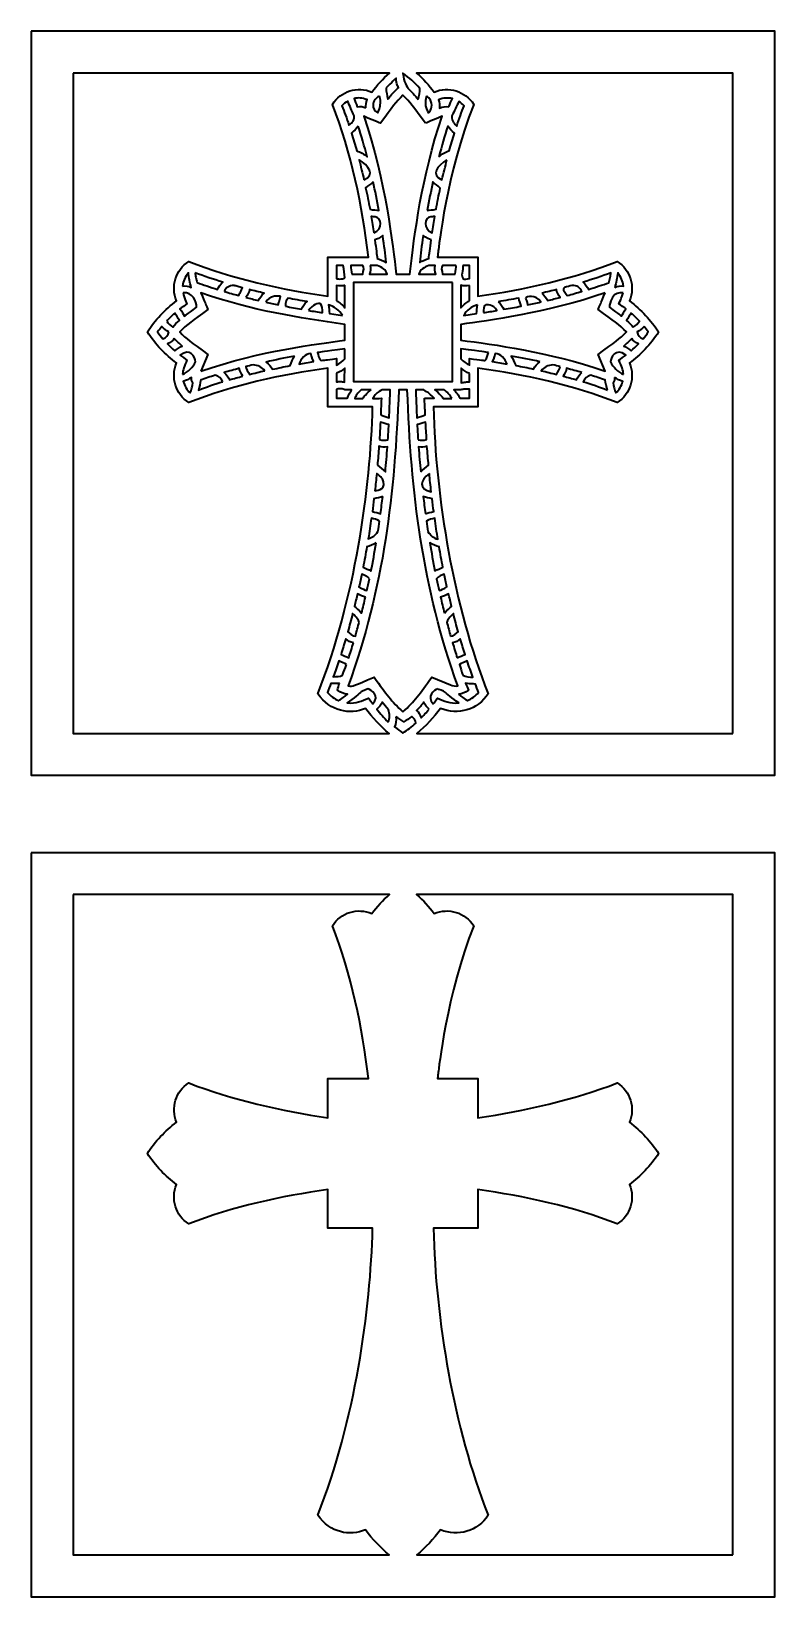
# Model space of a CAD drawing. Header units: inches. Extents: x 0.6 to 13.3, y -41.9 to -29.3.
# Drawn here: x 0.6 to 6.6, y -41.93 to -29.31 of the extents above; entities that cross this region are included whole.
import ezdxf

# ---------------------------------------------------------------- set-up
doc = ezdxf.new("R2010")
doc.units = ezdxf.units.IN
doc.header["$MEASUREMENT"] = 0
doc.layers.add('_U+0421_U+043B_U+043E_U+0439 1', color=7, linetype='Continuous')

msp = doc.modelspace()

# ---------------------------------------------------------------- linework, layer by layer
at = {"layer": '_U+0421_U+043B_U+043E_U+0439 1', "color": 1, "lineweight": 35, "true_color": 0xff0000}
for points in [[(0.596, -29.308), (0.596, -35.308), (6.596, -35.308), (6.596, -29.308), (0.596, -29.308)], [(0.596, -35.933), (0.596, -41.933), (6.596, -41.933), (6.596, -35.933), (0.596, -35.933)]]:
    msp.add_lwpolyline(points, dxfattribs=at)
for points, knots in [([(0.933, -29.645), (0.933, -29.645), (3.487, -29.645), (3.487, -29.645), (3.434, -29.691), (3.386, -29.743), (3.345, -29.798), (3.229, -29.749), (3.094, -29.79), (3.026, -29.897), (3.18, -30.283), (3.268, -30.719), (3.318, -31.129), (3.134, -31.129), (3.173, -31.129), (2.991, -31.129), (2.991, -31.246), (2.991, -31.33), (2.991, -31.445), (2.62, -31.392), (2.215, -31.301), (1.868, -31.164), (1.762, -31.231), (1.719, -31.365), (1.769, -31.482), (1.676, -31.551), (1.595, -31.637), (1.533, -31.733), (1.598, -31.834), (1.677, -31.916), (1.769, -31.983), (1.719, -32.1), (1.762, -32.235), (1.868, -32.302), (2.219, -32.163), (2.615, -32.076), (2.991, -32.025), (2.991, -32.025), (2.991, -32.337), (2.991, -32.337), (3.111, -32.337), (3.231, -32.337), (3.351, -32.337), (3.335, -32.994), (3.21, -33.892), (2.909, -34.65), (3.006, -34.795), (3.17, -34.821), (3.294, -34.769), (3.351, -34.845), (3.414, -34.912), (3.485, -34.971), (3.485, -34.971), (0.933, -34.971), (0.933, -34.971), (0.933, -34.87), (0.933, -29.726), (0.933, -29.645)], [0, 0, 0, 0, 1, 1, 1, 2, 2, 2, 3, 3, 3, 4, 4, 4, 5, 5, 5, 6, 6, 6, 7, 7, 7, 8, 8, 8, 9, 9, 9, 10, 10, 10, 11, 11, 11, 12, 12, 12, 13, 13, 13, 14, 14, 14, 15, 15, 15, 16, 16, 16, 17, 17, 17, 18, 18, 18, 19, 19, 19, 19]), ([(3.72, -29.859), (3.693, -29.824), (3.667, -29.796), (3.635, -29.766), (3.627, -29.753), (3.617, -29.736), (3.609, -29.714), (3.6, -29.687), (3.597, -29.663), (3.596, -29.646), (3.648, -29.683), (3.691, -29.721), (3.733, -29.768), (3.733, -29.798), (3.726, -29.823), (3.72, -29.859)], [0, 0, 0, 0, 1, 1, 1, 2, 2, 2, 3, 3, 3, 4, 4, 4, 5, 5, 5, 5]), ([(6.259, -34.971), (6.259, -34.971), (3.707, -34.971), (3.707, -34.971), (3.78, -34.911), (3.843, -34.844), (3.899, -34.769), (4.038, -34.828), (4.2, -34.779), (4.283, -34.651), (4.283, -34.651), (4.283, -34.65), (4.283, -34.65), (4.002, -33.941), (3.86, -33.072), (3.842, -32.337), (3.842, -32.337), (4.201, -32.337), (4.201, -32.337), (4.201, -32.233), (4.201, -32.129), (4.201, -32.025), (4.575, -32.076), (4.972, -32.163), (5.325, -32.302), (5.43, -32.235), (5.473, -32.1), (5.424, -31.983), (5.514, -31.916), (5.594, -31.835), (5.659, -31.733), (5.599, -31.64), (5.519, -31.553), (5.424, -31.482), (5.473, -31.365), (5.431, -31.232), (5.325, -31.164), (4.977, -31.301), (4.573, -31.392), (4.201, -31.445), (4.201, -31.323), (4.201, -31.249), (4.201, -31.129), (4.074, -31.129), (3.991, -31.129), (3.875, -31.129), (3.877, -31.111), (3.879, -31.093), (3.881, -31.076), (3.881, -31.076), (3.949, -30.444), (4.167, -29.897), (4.098, -29.79), (3.964, -29.749), (3.847, -29.798), (3.807, -29.743), (3.759, -29.692), (3.706, -29.645), (3.706, -29.645), (6.259, -29.645), (6.259, -29.645), (6.259, -29.645), (6.259, -34.971), (6.259, -34.971)], [0, 0, 0, 0, 1, 1, 1, 2, 2, 2, 3, 3, 3, 4, 4, 4, 5, 5, 5, 6, 6, 6, 7, 7, 7, 8, 8, 8, 9, 9, 9, 10, 10, 10, 11, 11, 11, 12, 12, 12, 13, 13, 13, 14, 14, 14, 15, 15, 15, 16, 16, 16, 17, 17, 17, 18, 18, 18, 19, 19, 19, 20, 20, 20, 21, 21, 21, 21]), ([(3.46, -29.765), (3.469, -29.755), (3.479, -29.745), (3.489, -29.735), (3.507, -29.718), (3.524, -29.701), (3.542, -29.685), (3.541, -29.696), (3.541, -29.712), (3.546, -29.731), (3.55, -29.744), (3.555, -29.755), (3.56, -29.763), (3.539, -29.781), (3.518, -29.803), (3.496, -29.827), (3.488, -29.837), (3.48, -29.846), (3.473, -29.856), (3.468, -29.82), (3.46, -29.795), (3.46, -29.765)], [0, 0, 0, 0, 1, 1, 1, 2, 2, 2, 3, 3, 3, 4, 4, 4, 5, 5, 5, 6, 6, 6, 7, 7, 7, 7]), ([(3.202, -29.989), (3.205, -30.039), (3.174, -30.051), (3.16, -30.065), (3.141, -30.008), (3.124, -29.96), (3.104, -29.908), (3.115, -29.895), (3.134, -29.88), (3.148, -29.87), (3.168, -29.909), (3.182, -29.951), (3.202, -29.989)], [0, 0, 0, 0, 1, 1, 1, 2, 2, 2, 3, 3, 3, 4, 4, 4, 4]), ([(3.297, -29.925), (3.275, -29.916), (3.252, -29.912), (3.227, -29.916), (3.216, -29.894), (3.212, -29.871), (3.201, -29.85), (3.237, -29.842), (3.266, -29.844), (3.307, -29.859), (3.298, -29.88), (3.295, -29.903), (3.297, -29.925)], [0, 0, 0, 0, 1, 1, 1, 2, 2, 2, 3, 3, 3, 4, 4, 4, 4]), ([(3.778, -30.05), (3.799, -30.041), (3.884, -30.005), (3.912, -29.993), (3.745, -30.486), (3.69, -30.94), (3.651, -31.266), (3.594, -31.266), (3.599, -31.266), (3.542, -31.266), (3.513, -31.031), (3.461, -30.523), (3.28, -29.993), (3.301, -30.002), (3.394, -30.041), (3.415, -30.05), (3.513, -29.916), (3.536, -29.88), (3.596, -29.823), (3.655, -29.879), (3.675, -29.911), (3.778, -30.05)], [0, 0, 0, 0, 1, 1, 1, 2, 2, 2, 3, 3, 3, 4, 4, 4, 5, 5, 5, 6, 6, 6, 7, 7, 7, 7]), ([(3.407, -29.83), (3.412, -29.842), (3.416, -29.859), (3.416, -29.879), (3.416, -29.921), (3.4, -29.952), (3.392, -29.966), (3.386, -29.962), (3.362, -29.947), (3.356, -29.919), (3.349, -29.885), (3.369, -29.848), (3.407, -29.83)], [0, 0, 0, 0, 1, 1, 1, 2, 2, 2, 3, 3, 3, 4, 4, 4, 4]), ([(3.785, -29.83), (3.79, -29.832), (3.82, -29.85), (3.827, -29.888), (3.835, -29.932), (3.803, -29.964), (3.801, -29.966), (3.792, -29.952), (3.776, -29.921), (3.777, -29.88), (3.777, -29.859), (3.781, -29.842), (3.785, -29.83)], [0, 0, 0, 0, 1, 1, 1, 2, 2, 2, 3, 3, 3, 4, 4, 4, 4]), ([(3.966, -29.916), (3.941, -29.912), (3.914, -29.917), (3.891, -29.927), (3.894, -29.904), (3.891, -29.882), (3.882, -29.86), (3.922, -29.845), (3.959, -29.843), (3.995, -29.851), (3.984, -29.872), (3.976, -29.894), (3.966, -29.916)], [0, 0, 0, 0, 1, 1, 1, 2, 2, 2, 3, 3, 3, 4, 4, 4, 4]), ([(3.991, -29.989), (4.011, -29.951), (4.028, -29.911), (4.048, -29.873), (4.062, -29.882), (4.077, -29.895), (4.089, -29.908), (4.069, -29.96), (4.049, -30.015), (4.03, -30.072), (4.016, -30.058), (3.988, -30.039), (3.991, -29.989)], [0, 0, 0, 0, 1, 1, 1, 2, 2, 2, 3, 3, 3, 4, 4, 4, 4]), ([(3.235, -30.072), (3.261, -30.154), (3.284, -30.233), (3.307, -30.321), (3.284, -30.298), (3.254, -30.28), (3.223, -30.273), (3.209, -30.222), (3.196, -30.179), (3.181, -30.13), (3.2, -30.109), (3.22, -30.094), (3.235, -30.072)], [0, 0, 0, 0, 1, 1, 1, 2, 2, 2, 3, 3, 3, 4, 4, 4, 4]), ([(3.886, -30.32), (3.909, -30.232), (3.932, -30.154), (3.958, -30.072), (3.972, -30.094), (3.992, -30.109), (4.012, -30.13), (3.996, -30.179), (3.984, -30.221), (3.97, -30.272), (3.939, -30.279), (3.909, -30.298), (3.886, -30.32)], [0, 0, 0, 0, 1, 1, 1, 2, 2, 2, 3, 3, 3, 4, 4, 4, 4]), ([(3.281, -30.506), (3.269, -30.451), (3.256, -30.397), (3.242, -30.344), (3.321, -30.391), (3.374, -30.465), (3.281, -30.506)], [0, 0, 0, 0, 1, 1, 1, 2, 2, 2, 2]), ([(3.951, -30.344), (3.937, -30.397), (3.924, -30.451), (3.911, -30.506), (3.818, -30.467), (3.871, -30.391), (3.951, -30.344)], [0, 0, 0, 0, 1, 1, 1, 2, 2, 2, 2]), ([(3.355, -30.521), (3.372, -30.597), (3.387, -30.672), (3.401, -30.752), (3.378, -30.746), (3.361, -30.753), (3.33, -30.743), (3.319, -30.683), (3.308, -30.628), (3.295, -30.571), (3.317, -30.546), (3.337, -30.544), (3.355, -30.521)], [0, 0, 0, 0, 1, 1, 1, 2, 2, 2, 3, 3, 3, 4, 4, 4, 4]), ([(3.792, -30.752), (3.806, -30.672), (3.821, -30.599), (3.838, -30.522), (3.855, -30.545), (3.875, -30.547), (3.897, -30.572), (3.885, -30.63), (3.874, -30.683), (3.863, -30.743), (3.831, -30.753), (3.815, -30.746), (3.792, -30.752)], [0, 0, 0, 0, 1, 1, 1, 2, 2, 2, 3, 3, 3, 4, 4, 4, 4]), ([(3.361, -30.934), (3.354, -30.889), (3.347, -30.845), (3.34, -30.801), (3.352, -30.803), (3.363, -30.803), (3.371, -30.804), (3.423, -30.805), (3.439, -30.905), (3.361, -30.934)], [0, 0, 0, 0, 1, 1, 1, 2, 2, 2, 3, 3, 3, 3]), ([(3.821, -30.804), (3.83, -30.803), (3.84, -30.803), (3.853, -30.801), (3.845, -30.845), (3.838, -30.889), (3.832, -30.934), (3.754, -30.905), (3.769, -30.805), (3.821, -30.804)], [0, 0, 0, 0, 1, 1, 1, 2, 2, 2, 3, 3, 3, 3]), ([(3.388, -31.139), (3.385, -31.111), (3.379, -31.064), (3.369, -30.989), (3.383, -30.982), (3.409, -30.978), (3.433, -30.954), (3.446, -31.047), (3.452, -31.098), (3.461, -31.173), (3.437, -31.158), (3.409, -31.148), (3.388, -31.139)], [0, 0, 0, 0, 1, 1, 1, 2, 2, 2, 3, 3, 3, 4, 4, 4, 4]), ([(3.824, -30.989), (3.814, -31.062), (3.808, -31.106), (3.804, -31.139), (3.783, -31.148), (3.755, -31.158), (3.731, -31.173), (3.74, -31.099), (3.746, -31.047), (3.759, -30.954), (3.784, -30.978), (3.81, -30.982), (3.824, -30.989)], [0, 0, 0, 0, 1, 1, 1, 2, 2, 2, 3, 3, 3, 4, 4, 4, 4]), ([(1.818, -31.363), (1.821, -31.324), (1.837, -31.287), (1.864, -31.257), (1.868, -31.296), (1.876, -31.335), (1.887, -31.373), (1.866, -31.364), (1.842, -31.36), (1.818, -31.363)], [0, 0, 0, 0, 1, 1, 1, 2, 2, 2, 3, 3, 3, 3]), ([(1.919, -31.256), (1.99, -31.283), (2.065, -31.308), (2.143, -31.331), (2.121, -31.348), (2.109, -31.37), (2.1, -31.39), (2.072, -31.381), (2.043, -31.372), (2.013, -31.362), (1.986, -31.353), (1.96, -31.344), (1.934, -31.334), (1.931, -31.321), (1.928, -31.307), (1.925, -31.292), (1.922, -31.28), (1.92, -31.268), (1.919, -31.256)], [0, 0, 0, 0, 1, 1, 1, 2, 2, 2, 3, 3, 3, 4, 4, 4, 5, 5, 5, 6, 6, 6, 6]), ([(3.128, -31.297), (3.121, -31.3), (3.111, -31.304), (3.097, -31.305), (3.081, -31.307), (3.068, -31.304), (3.06, -31.301), (3.06, -31.301), (3.06, -31.197), (3.06, -31.197), (3.06, -31.197), (3.114, -31.197), (3.114, -31.197), (3.119, -31.231), (3.123, -31.264), (3.128, -31.297)], [0, 0, 0, 0, 1, 1, 1, 2, 2, 2, 3, 3, 3, 4, 4, 4, 5, 5, 5, 5]), ([(3.183, -31.266), (3.18, -31.243), (3.177, -31.22), (3.174, -31.197), (3.174, -31.197), (3.271, -31.197), (3.271, -31.197), (3.286, -31.212), (3.278, -31.236), (3.271, -31.266), (3.24, -31.266), (3.214, -31.266), (3.183, -31.266)], [0, 0, 0, 0, 1, 1, 1, 2, 2, 2, 3, 3, 3, 4, 4, 4, 4]), ([(3.331, -31.197), (3.331, -31.197), (3.387, -31.197), (3.387, -31.197), (3.423, -31.212), (3.462, -31.228), (3.468, -31.266), (3.468, -31.266), (3.327, -31.266), (3.327, -31.266), (3.332, -31.244), (3.337, -31.22), (3.331, -31.197)], [0, 0, 0, 0, 1, 1, 1, 2, 2, 2, 3, 3, 3, 4, 4, 4, 4]), ([(3.805, -31.197), (3.805, -31.197), (3.856, -31.197), (3.856, -31.197), (3.85, -31.22), (3.855, -31.244), (3.86, -31.266), (3.86, -31.266), (3.725, -31.266), (3.725, -31.266), (3.731, -31.228), (3.77, -31.212), (3.805, -31.197)], [0, 0, 0, 0, 1, 1, 1, 2, 2, 2, 3, 3, 3, 4, 4, 4, 4]), ([(4.016, -31.266), (4.016, -31.266), (3.916, -31.266), (3.916, -31.266), (3.91, -31.239), (3.901, -31.212), (3.916, -31.197), (3.916, -31.197), (4.023, -31.197), (4.023, -31.197), (4.03, -31.212), (4.021, -31.238), (4.016, -31.266)], [0, 0, 0, 0, 1, 1, 1, 2, 2, 2, 3, 3, 3, 4, 4, 4, 4]), ([(4.079, -31.197), (4.079, -31.197), (4.133, -31.197), (4.133, -31.197), (4.133, -31.197), (4.133, -31.301), (4.133, -31.301), (4.113, -31.306), (4.089, -31.31), (4.083, -31.304), (4.058, -31.279), (4.085, -31.241), (4.079, -31.197)], [0, 0, 0, 0, 1, 1, 1, 2, 2, 2, 3, 3, 3, 4, 4, 4, 4]), ([(5.258, -31.336), (5.232, -31.345), (5.206, -31.353), (5.179, -31.362), (5.15, -31.371), (5.121, -31.381), (5.093, -31.39), (5.083, -31.37), (5.071, -31.348), (5.05, -31.331), (5.128, -31.308), (5.203, -31.283), (5.274, -31.256), (5.273, -31.267), (5.272, -31.28), (5.269, -31.293), (5.266, -31.309), (5.262, -31.323), (5.258, -31.336)], [0, 0, 0, 0, 1, 1, 1, 2, 2, 2, 3, 3, 3, 4, 4, 4, 5, 5, 5, 6, 6, 6, 6]), ([(5.306, -31.373), (5.316, -31.335), (5.324, -31.296), (5.329, -31.257), (5.355, -31.287), (5.371, -31.324), (5.375, -31.363), (5.352, -31.36), (5.328, -31.363), (5.306, -31.373)], [0, 0, 0, 0, 1, 1, 1, 2, 2, 2, 3, 3, 3, 3]), ([(1.965, -32.048), (1.965, -32.048), (2.022, -31.914), (2.022, -31.914), (1.884, -31.813), (1.85, -31.791), (1.794, -31.733), (1.852, -31.673), (1.897, -31.643), (2.022, -31.551), (1.992, -31.482), (2.004, -31.51), (1.965, -31.418), (2.39, -31.563), (2.752, -31.618), (3.128, -31.672), (3.128, -31.698), (3.128, -31.773), (3.128, -31.799), (2.905, -31.83), (2.449, -31.883), (1.965, -32.048)], [0, 0, 0, 0, 1, 1, 1, 2, 2, 2, 3, 3, 3, 4, 4, 4, 5, 5, 5, 6, 6, 6, 7, 7, 7, 7]), ([(1.821, -31.418), (1.9, -31.409), (1.931, -31.485), (1.93, -31.534), (1.846, -31.596), (1.846, -31.595), (1.834, -31.605), (1.823, -31.589), (1.813, -31.566), (1.796, -31.547), (1.804, -31.541), (1.845, -31.512), (1.853, -31.505), (1.831, -31.452), (1.825, -31.442), (1.821, -31.418)], [0, 0, 0, 0, 1, 1, 1, 2, 2, 2, 3, 3, 3, 4, 4, 4, 5, 5, 5, 5]), ([(2.153, -31.406), (2.167, -31.376), (2.189, -31.357), (2.233, -31.358), (2.242, -31.36), (2.252, -31.363), (2.262, -31.366), (2.275, -31.369), (2.287, -31.373), (2.3, -31.376), (2.298, -31.383), (2.294, -31.392), (2.29, -31.4), (2.283, -31.415), (2.275, -31.428), (2.268, -31.438), (2.249, -31.433), (2.23, -31.428), (2.211, -31.423), (2.192, -31.417), (2.172, -31.411), (2.153, -31.406)], [0, 0, 0, 0, 1, 1, 1, 2, 2, 2, 3, 3, 3, 4, 4, 4, 5, 5, 5, 6, 6, 6, 7, 7, 7, 7]), ([(2.328, -31.454), (2.343, -31.434), (2.356, -31.413), (2.357, -31.391), (2.396, -31.401), (2.436, -31.41), (2.476, -31.42), (2.454, -31.437), (2.44, -31.459), (2.429, -31.479), (2.395, -31.471), (2.361, -31.462), (2.328, -31.454)], [0, 0, 0, 0, 1, 1, 1, 2, 2, 2, 3, 3, 3, 4, 4, 4, 4]), ([(3.128, -31.355), (3.128, -31.355), (3.128, -31.537), (3.128, -31.537), (3.101, -31.506), (3.074, -31.49), (3.06, -31.479), (3.06, -31.479), (3.06, -31.357), (3.06, -31.357), (3.083, -31.362), (3.108, -31.364), (3.128, -31.355)], [0, 0, 0, 0, 1, 1, 1, 2, 2, 2, 3, 3, 3, 4, 4, 4, 4]), ([(3.996, -31.334), (3.996, -31.334), (3.996, -32.132), (3.996, -32.132), (3.996, -32.132), (3.197, -32.132), (3.197, -32.132), (3.197, -32.132), (3.197, -31.334), (3.197, -31.334), (3.282, -31.334), (3.901, -31.334), (3.996, -31.334)], [0, 0, 0, 0, 1, 1, 1, 2, 2, 2, 3, 3, 3, 4, 4, 4, 4]), ([(4.133, -31.357), (4.133, -31.357), (4.133, -31.479), (4.133, -31.479), (4.119, -31.49), (4.091, -31.506), (4.064, -31.537), (4.064, -31.537), (4.064, -31.355), (4.064, -31.355), (4.085, -31.364), (4.109, -31.362), (4.133, -31.357)], [0, 0, 0, 0, 1, 1, 1, 2, 2, 2, 3, 3, 3, 4, 4, 4, 4]), ([(5.228, -31.418), (5.189, -31.51), (5.201, -31.481), (5.171, -31.551), (5.297, -31.644), (5.341, -31.673), (5.399, -31.733), (5.343, -31.791), (5.309, -31.813), (5.171, -31.914), (5.171, -31.914), (5.228, -32.048), (5.228, -32.048), (4.759, -31.888), (4.326, -31.835), (4.064, -31.799), (4.064, -31.783), (4.064, -31.687), (4.064, -31.672), (4.286, -31.64), (4.743, -31.583), (5.228, -31.418)], [0, 0, 0, 0, 1, 1, 1, 2, 2, 2, 3, 3, 3, 4, 4, 4, 5, 5, 5, 6, 6, 6, 7, 7, 7, 7]), ([(4.584, -31.459), (4.594, -31.445), (4.667, -31.427), (4.708, -31.491), (4.673, -31.499), (4.638, -31.507), (4.602, -31.514), (4.598, -31.482), (4.588, -31.473), (4.584, -31.459)], [0, 0, 0, 0, 1, 1, 1, 2, 2, 2, 3, 3, 3, 3]), ([(4.716, -31.42), (4.757, -31.41), (4.797, -31.401), (4.836, -31.391), (4.837, -31.413), (4.85, -31.434), (4.864, -31.454), (4.831, -31.462), (4.798, -31.471), (4.764, -31.479), (4.752, -31.459), (4.739, -31.437), (4.716, -31.42)], [0, 0, 0, 0, 1, 1, 1, 2, 2, 2, 3, 3, 3, 4, 4, 4, 4]), ([(4.891, -31.385), (4.892, -31.382), (4.895, -31.378), (4.901, -31.374), (4.921, -31.368), (4.941, -31.363), (4.96, -31.358), (5.003, -31.357), (5.025, -31.375), (5.04, -31.406), (5.001, -31.417), (4.962, -31.428), (4.921, -31.439), (4.914, -31.428), (4.886, -31.397), (4.891, -31.385)], [0, 0, 0, 0, 1, 1, 1, 2, 2, 2, 3, 3, 3, 4, 4, 4, 5, 5, 5, 5]), ([(5.372, -31.418), (5.367, -31.442), (5.362, -31.452), (5.339, -31.505), (5.348, -31.512), (5.389, -31.541), (5.396, -31.547), (5.38, -31.566), (5.37, -31.589), (5.358, -31.605), (5.347, -31.595), (5.347, -31.596), (5.263, -31.534), (5.262, -31.506), (5.267, -31.501), (5.287, -31.454), (5.309, -31.421), (5.336, -31.414), (5.372, -31.418)], [0, 0, 0, 0, 1, 1, 1, 2, 2, 2, 3, 3, 3, 4, 4, 4, 5, 5, 5, 6, 6, 6, 6]), ([(2.488, -31.493), (2.494, -31.484), (2.508, -31.465), (2.534, -31.453), (2.568, -31.437), (2.601, -31.445), (2.609, -31.447), (2.604, -31.46), (2.6, -31.474), (2.596, -31.49), (2.593, -31.498), (2.592, -31.506), (2.59, -31.514), (2.555, -31.507), (2.523, -31.501), (2.488, -31.493)], [0, 0, 0, 0, 1, 1, 1, 2, 2, 2, 3, 3, 3, 4, 4, 4, 5, 5, 5, 5]), ([(2.647, -31.525), (2.647, -31.517), (2.648, -31.506), (2.651, -31.493), (2.655, -31.479), (2.661, -31.467), (2.666, -31.459), (2.692, -31.465), (2.718, -31.47), (2.745, -31.474), (2.773, -31.48), (2.795, -31.483), (2.822, -31.488), (2.8, -31.505), (2.787, -31.528), (2.776, -31.549), (2.753, -31.545), (2.736, -31.542), (2.712, -31.538), (2.69, -31.534), (2.668, -31.53), (2.647, -31.525)], [0, 0, 0, 0, 1, 1, 1, 2, 2, 2, 3, 3, 3, 4, 4, 4, 5, 5, 5, 6, 6, 6, 7, 7, 7, 7]), ([(2.834, -31.56), (2.864, -31.509), (2.916, -31.497), (2.931, -31.507), (2.943, -31.516), (2.945, -31.551), (2.947, -31.577), (2.911, -31.572), (2.87, -31.565), (2.834, -31.56)], [0, 0, 0, 0, 1, 1, 1, 2, 2, 2, 3, 3, 3, 3]), ([(3.107, -31.6), (3.107, -31.6), (3.002, -31.585), (3.002, -31.585), (3, -31.564), (3.002, -31.537), (2.995, -31.515), (3.043, -31.525), (3.081, -31.557), (3.107, -31.6)], [0, 0, 0, 0, 1, 1, 1, 2, 2, 2, 3, 3, 3, 3]), ([(4.198, -31.515), (4.191, -31.537), (4.193, -31.564), (4.19, -31.585), (4.19, -31.585), (4.086, -31.6), (4.086, -31.6), (4.111, -31.557), (4.149, -31.525), (4.198, -31.515)], [0, 0, 0, 0, 1, 1, 1, 2, 2, 2, 3, 3, 3, 3]), ([(4.245, -31.577), (4.248, -31.551), (4.245, -31.527), (4.258, -31.518), (4.273, -31.508), (4.324, -31.51), (4.354, -31.56), (4.318, -31.566), (4.282, -31.572), (4.245, -31.577)], [0, 0, 0, 0, 1, 1, 1, 2, 2, 2, 3, 3, 3, 3]), ([(4.365, -31.489), (4.42, -31.48), (4.476, -31.47), (4.53, -31.459), (4.53, -31.484), (4.547, -31.497), (4.549, -31.525), (4.503, -31.534), (4.457, -31.542), (4.411, -31.55), (4.4, -31.529), (4.386, -31.507), (4.365, -31.489)], [0, 0, 0, 0, 1, 1, 1, 2, 2, 2, 3, 3, 3, 4, 4, 4, 4]), ([(1.689, -31.646), (1.708, -31.624), (1.73, -31.602), (1.754, -31.582), (1.766, -31.594), (1.78, -31.622), (1.792, -31.639), (1.773, -31.655), (1.755, -31.673), (1.738, -31.694), (1.719, -31.682), (1.702, -31.666), (1.689, -31.646)], [0, 0, 0, 0, 1, 1, 1, 2, 2, 2, 3, 3, 3, 4, 4, 4, 4]), ([(5.455, -31.694), (5.439, -31.675), (5.421, -31.657), (5.4, -31.639), (5.413, -31.622), (5.427, -31.594), (5.439, -31.582), (5.461, -31.601), (5.483, -31.622), (5.504, -31.646), (5.492, -31.665), (5.475, -31.681), (5.455, -31.694)], [0, 0, 0, 0, 1, 1, 1, 2, 2, 2, 3, 3, 3, 4, 4, 4, 4]), ([(1.706, -31.733), (1.701, -31.759), (1.684, -31.779), (1.658, -31.787), (1.643, -31.769), (1.63, -31.751), (1.616, -31.733), (1.627, -31.718), (1.638, -31.703), (1.65, -31.689), (1.666, -31.707), (1.685, -31.722), (1.706, -31.733)], [0, 0, 0, 0, 1, 1, 1, 2, 2, 2, 3, 3, 3, 4, 4, 4, 4]), ([(1.749, -31.785), (1.77, -31.807), (1.792, -31.827), (1.815, -31.846), (1.794, -31.854), (1.773, -31.87), (1.755, -31.885), (1.734, -31.867), (1.715, -31.848), (1.696, -31.829), (1.719, -31.817), (1.74, -31.804), (1.749, -31.785)], [0, 0, 0, 0, 1, 1, 1, 2, 2, 2, 3, 3, 3, 4, 4, 4, 4]), ([(5.443, -31.785), (5.452, -31.804), (5.473, -31.817), (5.497, -31.829), (5.478, -31.848), (5.458, -31.867), (5.437, -31.885), (5.42, -31.87), (5.398, -31.854), (5.378, -31.846), (5.401, -31.827), (5.423, -31.807), (5.443, -31.785)], [0, 0, 0, 0, 1, 1, 1, 2, 2, 2, 3, 3, 3, 4, 4, 4, 4]), ([(5.543, -31.689), (5.554, -31.703), (5.565, -31.717), (5.576, -31.733), (5.563, -31.751), (5.549, -31.769), (5.535, -31.787), (5.509, -31.779), (5.491, -31.759), (5.487, -31.733), (5.508, -31.722), (5.527, -31.707), (5.543, -31.689)], [0, 0, 0, 0, 1, 1, 1, 2, 2, 2, 3, 3, 3, 4, 4, 4, 4]), ([(1.817, -32.077), (1.819, -32.035), (1.832, -32.01), (1.853, -31.96), (1.845, -31.954), (1.806, -31.926), (1.799, -31.92), (1.876, -31.858), (1.922, -31.935), (1.922, -31.974), (1.899, -32.017), (1.863, -32.055), (1.817, -32.077)], [0, 0, 0, 0, 1, 1, 1, 2, 2, 2, 3, 3, 3, 4, 4, 4, 4]), ([(2.721, -31.928), (2.707, -31.951), (2.697, -31.976), (2.685, -32.004), (2.632, -32.014), (2.594, -32.023), (2.542, -32.034), (2.531, -32.011), (2.518, -31.993), (2.491, -31.975), (2.57, -31.957), (2.637, -31.943), (2.721, -31.928)], [0, 0, 0, 0, 1, 1, 1, 2, 2, 2, 3, 3, 3, 4, 4, 4, 4]), ([(2.876, -31.972), (2.836, -31.979), (2.796, -31.985), (2.757, -31.992), (2.775, -31.949), (2.806, -31.91), (2.852, -31.907), (2.857, -31.921), (2.86, -31.945), (2.876, -31.972)], [0, 0, 0, 0, 1, 1, 1, 2, 2, 2, 3, 3, 3, 3]), ([(3.128, -31.868), (3.128, -31.895), (3.128, -31.922), (3.128, -31.949), (3.109, -31.969), (3.086, -31.987), (3.06, -32), (3.06, -31.982), (3.06, -31.964), (3.06, -31.947), (2.963, -31.96), (2.972, -31.958), (2.937, -31.963), (2.914, -31.939), (2.913, -31.92), (2.906, -31.899), (2.941, -31.894), (2.946, -31.893), (3.128, -31.868)], [0, 0, 0, 0, 1, 1, 1, 2, 2, 2, 3, 3, 3, 4, 4, 4, 5, 5, 5, 6, 6, 6, 6]), ([(4.286, -31.899), (4.279, -31.92), (4.278, -31.939), (4.256, -31.963), (4.256, -31.963), (4.23, -31.96), (4.133, -31.947), (4.133, -31.964), (4.133, -31.982), (4.133, -32), (4.108, -31.988), (4.085, -31.971), (4.064, -31.949), (4.064, -31.922), (4.064, -31.895), (4.064, -31.868), (4.252, -31.894), (4.253, -31.894), (4.286, -31.899)], [0, 0, 0, 0, 1, 1, 1, 2, 2, 2, 3, 3, 3, 4, 4, 4, 5, 5, 5, 6, 6, 6, 6]), ([(4.436, -31.992), (4.396, -31.985), (4.357, -31.979), (4.317, -31.972), (4.333, -31.945), (4.335, -31.921), (4.341, -31.907), (4.387, -31.91), (4.418, -31.949), (4.436, -31.992)], [0, 0, 0, 0, 1, 1, 1, 2, 2, 2, 3, 3, 3, 3]), ([(4.702, -31.973), (4.675, -31.99), (4.662, -32.008), (4.65, -32.032), (4.599, -32.021), (4.559, -32.013), (4.506, -32.003), (4.494, -31.974), (4.485, -31.95), (4.47, -31.927), (4.554, -31.942), (4.623, -31.956), (4.702, -31.973)], [0, 0, 0, 0, 1, 1, 1, 2, 2, 2, 3, 3, 3, 4, 4, 4, 4]), ([(5.375, -32.077), (5.33, -32.055), (5.294, -32.017), (5.271, -31.974), (5.271, -31.943), (5.312, -31.854), (5.394, -31.92), (5.387, -31.926), (5.348, -31.954), (5.339, -31.96), (5.361, -32.011), (5.374, -32.035), (5.375, -32.077)], [0, 0, 0, 0, 1, 1, 1, 2, 2, 2, 3, 3, 3, 4, 4, 4, 4]), ([(2.303, -32.089), (2.267, -32.099), (2.232, -32.108), (2.197, -32.118), (2.185, -32.098), (2.17, -32.075), (2.154, -32.06), (2.193, -32.048), (2.234, -32.037), (2.275, -32.026), (2.279, -32.046), (2.295, -32.075), (2.303, -32.089)], [0, 0, 0, 0, 1, 1, 1, 2, 2, 2, 3, 3, 3, 4, 4, 4, 4]), ([(2.481, -32.046), (2.439, -32.055), (2.398, -32.065), (2.357, -32.075), (2.348, -32.057), (2.329, -32.027), (2.328, -32.012), (2.347, -32.007), (2.367, -32.002), (2.387, -31.998), (2.423, -32.001), (2.462, -32.018), (2.481, -32.046)], [0, 0, 0, 0, 1, 1, 1, 2, 2, 2, 3, 3, 3, 4, 4, 4, 4]), ([(3.06, -32.066), (3.084, -32.056), (3.107, -32.042), (3.127, -32.025), (3.126, -32.064), (3.125, -32.098), (3.123, -32.137), (3.115, -32.135), (3.103, -32.133), (3.089, -32.132), (3.078, -32.132), (3.068, -32.133), (3.06, -32.135), (3.06, -32.11), (3.06, -32.091), (3.06, -32.066)], [0, 0, 0, 0, 1, 1, 1, 2, 2, 2, 3, 3, 3, 4, 4, 4, 5, 5, 5, 5]), ([(4.133, -32.067), (4.133, -32.067), (4.133, -32.135), (4.133, -32.135), (4.123, -32.135), (4.112, -32.135), (4.1, -32.137), (4.087, -32.138), (4.076, -32.14), (4.065, -32.142), (4.065, -32.101), (4.066, -32.066), (4.066, -32.025), (4.086, -32.043), (4.109, -32.057), (4.133, -32.067)], [0, 0, 0, 0, 1, 1, 1, 2, 2, 2, 3, 3, 3, 4, 4, 4, 5, 5, 5, 5]), ([(4.865, -32.012), (4.864, -32.027), (4.845, -32.056), (4.835, -32.075), (4.795, -32.065), (4.754, -32.055), (4.712, -32.046), (4.731, -32.017), (4.77, -32.001), (4.806, -31.998), (4.826, -32.002), (4.845, -32.007), (4.865, -32.012)], [0, 0, 0, 0, 1, 1, 1, 2, 2, 2, 3, 3, 3, 4, 4, 4, 4]), ([(5.039, -32.06), (5.023, -32.075), (5.008, -32.098), (4.996, -32.118), (4.961, -32.108), (4.925, -32.099), (4.889, -32.089), (4.898, -32.075), (4.913, -32.046), (4.917, -32.026), (4.959, -32.037), (4.999, -32.048), (5.039, -32.06)], [0, 0, 0, 0, 1, 1, 1, 2, 2, 2, 3, 3, 3, 4, 4, 4, 4]), ([(1.901, -32.143), (1.898, -32.171), (1.89, -32.199), (1.879, -32.224), (1.851, -32.199), (1.832, -32.166), (1.823, -32.131), (1.847, -32.124), (1.869, -32.113), (1.889, -32.099), (1.887, -32.115), (1.891, -32.13), (1.901, -32.143)], [0, 0, 0, 0, 1, 1, 1, 2, 2, 2, 3, 3, 3, 4, 4, 4, 4]), ([(2.143, -32.134), (2.076, -32.154), (2.01, -32.176), (1.945, -32.201), (1.953, -32.175), (1.96, -32.148), (1.964, -32.12), (2.002, -32.107), (2.041, -32.094), (2.081, -32.082), (2.11, -32.085), (2.128, -32.111), (2.143, -32.134)], [0, 0, 0, 0, 1, 1, 1, 2, 2, 2, 3, 3, 3, 4, 4, 4, 4]), ([(3.06, -32.195), (3.067, -32.192), (3.079, -32.19), (3.095, -32.191), (3.11, -32.192), (3.121, -32.197), (3.128, -32.2), (3.146, -32.2), (3.164, -32.2), (3.182, -32.2), (3.176, -32.21), (3.169, -32.22), (3.163, -32.231), (3.157, -32.244), (3.151, -32.257), (3.146, -32.268), (3.146, -32.268), (3.06, -32.268), (3.06, -32.268), (3.06, -32.268), (3.06, -32.195), (3.06, -32.195)], [0, 0, 0, 0, 1, 1, 1, 2, 2, 2, 3, 3, 3, 4, 4, 4, 5, 5, 5, 6, 6, 6, 7, 7, 7, 7]), ([(4.064, -32.2), (4.073, -32.197), (4.085, -32.195), (4.098, -32.194), (4.112, -32.193), (4.123, -32.194), (4.133, -32.195), (4.133, -32.219), (4.133, -32.244), (4.133, -32.268), (4.133, -32.268), (4.058, -32.268), (4.058, -32.268), (4.052, -32.257), (4.044, -32.243), (4.033, -32.229), (4.024, -32.217), (4.015, -32.207), (4.007, -32.2), (4.007, -32.2), (4.064, -32.2), (4.064, -32.2)], [0, 0, 0, 0, 1, 1, 1, 2, 2, 2, 3, 3, 3, 4, 4, 4, 5, 5, 5, 6, 6, 6, 7, 7, 7, 7]), ([(5.248, -32.201), (5.182, -32.176), (5.116, -32.154), (5.05, -32.134), (5.064, -32.112), (5.082, -32.085), (5.112, -32.082), (5.15, -32.094), (5.189, -32.107), (5.228, -32.12), (5.233, -32.147), (5.239, -32.174), (5.248, -32.201)], [0, 0, 0, 0, 1, 1, 1, 2, 2, 2, 3, 3, 3, 4, 4, 4, 4]), ([(5.304, -32.099), (5.324, -32.113), (5.346, -32.124), (5.37, -32.131), (5.361, -32.166), (5.342, -32.199), (5.314, -32.224), (5.303, -32.199), (5.295, -32.171), (5.292, -32.143), (5.302, -32.13), (5.306, -32.115), (5.304, -32.099)], [0, 0, 0, 0, 1, 1, 1, 2, 2, 2, 3, 3, 3, 4, 4, 4, 4]), ([(3.596, -34.796), (3.503, -34.714), (3.462, -34.651), (3.363, -34.517), (3.203, -34.584), (3.193, -34.594), (3.154, -34.587), (3.443, -33.796), (3.53, -33.036), (3.562, -32.2), (3.588, -32.2), (3.604, -32.2), (3.631, -32.2), (3.661, -33.017), (3.751, -33.797), (4.039, -34.587), (4.021, -34.59), (3.999, -34.589), (3.979, -34.58), (3.979, -34.58), (3.829, -34.517), (3.829, -34.517), (3.73, -34.651), (3.69, -34.714), (3.596, -34.796)], [0, 0, 0, 0, 1, 1, 1, 2, 2, 2, 3, 3, 3, 4, 4, 4, 5, 5, 5, 6, 6, 6, 7, 7, 7, 8, 8, 8, 8]), ([(3.339, -32.2), (3.325, -32.209), (3.308, -32.223), (3.293, -32.242), (3.284, -32.251), (3.278, -32.261), (3.273, -32.269), (3.251, -32.269), (3.23, -32.269), (3.208, -32.269), (3.212, -32.26), (3.217, -32.249), (3.224, -32.237), (3.235, -32.22), (3.248, -32.208), (3.258, -32.2), (3.258, -32.2), (3.339, -32.2), (3.339, -32.2)], [0, 0, 0, 0, 1, 1, 1, 2, 2, 2, 3, 3, 3, 4, 4, 4, 5, 5, 5, 6, 6, 6, 6]), ([(3.417, -32.402), (3.418, -32.371), (3.419, -32.339), (3.422, -32.268), (3.399, -32.269), (3.377, -32.269), (3.354, -32.269), (3.358, -32.26), (3.364, -32.25), (3.373, -32.24), (3.392, -32.217), (3.415, -32.206), (3.428, -32.2), (3.45, -32.2), (3.472, -32.2), (3.493, -32.2), (3.489, -32.315), (3.487, -32.37), (3.485, -32.424), (3.466, -32.419), (3.442, -32.414), (3.417, -32.402)], [0, 0, 0, 0, 1, 1, 1, 2, 2, 2, 3, 3, 3, 4, 4, 4, 5, 5, 5, 6, 6, 6, 7, 7, 7, 7]), ([(3.77, -32.268), (3.773, -32.339), (3.774, -32.371), (3.776, -32.402), (3.751, -32.414), (3.726, -32.419), (3.708, -32.424), (3.706, -32.37), (3.704, -32.311), (3.699, -32.2), (3.721, -32.2), (3.743, -32.2), (3.764, -32.2), (3.796, -32.218), (3.824, -32.241), (3.848, -32.268), (3.848, -32.268), (3.77, -32.268), (3.77, -32.268)], [0, 0, 0, 0, 1, 1, 1, 2, 2, 2, 3, 3, 3, 4, 4, 4, 5, 5, 5, 6, 6, 6, 6]), ([(3.99, -32.27), (3.967, -32.269), (3.944, -32.269), (3.921, -32.269), (3.915, -32.261), (3.909, -32.253), (3.902, -32.244), (3.885, -32.226), (3.869, -32.211), (3.854, -32.2), (3.854, -32.2), (3.929, -32.2), (3.929, -32.2), (3.939, -32.207), (3.95, -32.216), (3.962, -32.228), (3.975, -32.243), (3.984, -32.258), (3.99, -32.27)], [0, 0, 0, 0, 1, 1, 1, 2, 2, 2, 3, 3, 3, 4, 4, 4, 5, 5, 5, 6, 6, 6, 6]), ([(3.406, -32.6), (3.409, -32.553), (3.412, -32.507), (3.414, -32.46), (3.44, -32.469), (3.46, -32.473), (3.482, -32.48), (3.48, -32.521), (3.477, -32.562), (3.475, -32.602), (3.455, -32.611), (3.431, -32.606), (3.406, -32.6)], [0, 0, 0, 0, 1, 1, 1, 2, 2, 2, 3, 3, 3, 4, 4, 4, 4]), ([(3.718, -32.602), (3.715, -32.562), (3.713, -32.521), (3.711, -32.48), (3.732, -32.473), (3.752, -32.469), (3.779, -32.46), (3.781, -32.507), (3.784, -32.553), (3.787, -32.6), (3.762, -32.606), (3.738, -32.611), (3.718, -32.602)], [0, 0, 0, 0, 1, 1, 1, 2, 2, 2, 3, 3, 3, 4, 4, 4, 4]), ([(3.39, -32.808), (3.395, -32.757), (3.399, -32.706), (3.402, -32.655), (3.423, -32.66), (3.447, -32.664), (3.471, -32.66), (3.466, -32.727), (3.46, -32.794), (3.454, -32.861), (3.435, -32.842), (3.41, -32.827), (3.39, -32.808)], [0, 0, 0, 0, 1, 1, 1, 2, 2, 2, 3, 3, 3, 4, 4, 4, 4]), ([(3.739, -32.861), (3.732, -32.794), (3.727, -32.727), (3.722, -32.66), (3.746, -32.664), (3.769, -32.66), (3.79, -32.655), (3.794, -32.706), (3.798, -32.757), (3.803, -32.808), (3.783, -32.827), (3.758, -32.842), (3.739, -32.861)], [0, 0, 0, 0, 1, 1, 1, 2, 2, 2, 3, 3, 3, 4, 4, 4, 4]), ([(3.369, -33.014), (3.375, -32.965), (3.379, -32.923), (3.384, -32.874), (3.422, -32.901), (3.434, -32.917), (3.44, -32.941), (3.459, -33.012), (3.369, -33.014), (3.369, -33.014)], [0, 0, 0, 0, 1, 1, 1, 2, 2, 2, 3, 3, 3, 3]), ([(3.809, -32.874), (3.813, -32.923), (3.819, -32.973), (3.824, -33.021), (3.824, -33.021), (3.824, -33.021), (3.824, -33.021), (3.719, -33.001), (3.735, -32.927), (3.809, -32.874)], [0, 0, 0, 0, 1, 1, 1, 2, 2, 2, 3, 3, 3, 3]), ([(3.433, -33.06), (3.427, -33.107), (3.421, -33.154), (3.415, -33.2), (3.396, -33.192), (3.373, -33.187), (3.349, -33.181), (3.353, -33.147), (3.357, -33.113), (3.361, -33.078), (3.387, -33.073), (3.411, -33.069), (3.433, -33.06)], [0, 0, 0, 0, 1, 1, 1, 2, 2, 2, 3, 3, 3, 4, 4, 4, 4]), ([(3.777, -33.2), (3.771, -33.154), (3.765, -33.107), (3.76, -33.06), (3.782, -33.069), (3.805, -33.073), (3.831, -33.078), (3.835, -33.113), (3.84, -33.147), (3.844, -33.181), (3.819, -33.187), (3.797, -33.192), (3.777, -33.2)], [0, 0, 0, 0, 1, 1, 1, 2, 2, 2, 3, 3, 3, 4, 4, 4, 4]), ([(3.407, -33.258), (3.403, -33.286), (3.399, -33.315), (3.394, -33.343), (3.373, -33.376), (3.351, -33.387), (3.316, -33.4), (3.325, -33.344), (3.333, -33.292), (3.341, -33.235), (3.36, -33.24), (3.391, -33.245), (3.407, -33.258)], [0, 0, 0, 0, 1, 1, 1, 2, 2, 2, 3, 3, 3, 4, 4, 4, 4]), ([(3.798, -33.343), (3.794, -33.315), (3.79, -33.286), (3.785, -33.258), (3.801, -33.245), (3.833, -33.24), (3.852, -33.235), (3.86, -33.292), (3.868, -33.349), (3.878, -33.405), (3.842, -33.392), (3.819, -33.376), (3.798, -33.343)], [0, 0, 0, 0, 1, 1, 1, 2, 2, 2, 3, 3, 3, 4, 4, 4, 4]), ([(3.38, -33.434), (3.367, -33.511), (3.353, -33.586), (3.338, -33.662), (3.318, -33.648), (3.295, -33.64), (3.274, -33.63), (3.285, -33.576), (3.295, -33.521), (3.305, -33.466), (3.328, -33.459), (3.354, -33.45), (3.38, -33.434)], [0, 0, 0, 0, 1, 1, 1, 2, 2, 2, 3, 3, 3, 4, 4, 4, 4]), ([(3.854, -33.662), (3.839, -33.586), (3.826, -33.511), (3.813, -33.434), (3.838, -33.45), (3.865, -33.459), (3.888, -33.466), (3.897, -33.521), (3.907, -33.576), (3.918, -33.63), (3.898, -33.64), (3.875, -33.648), (3.854, -33.662)], [0, 0, 0, 0, 1, 1, 1, 2, 2, 2, 3, 3, 3, 4, 4, 4, 4]), ([(3.325, -33.724), (3.319, -33.756), (3.312, -33.787), (3.305, -33.818), (3.29, -33.817), (3.265, -33.802), (3.241, -33.788), (3.249, -33.754), (3.256, -33.719), (3.264, -33.685), (3.278, -33.692), (3.311, -33.702), (3.325, -33.724)], [0, 0, 0, 0, 1, 1, 1, 2, 2, 2, 3, 3, 3, 4, 4, 4, 4]), ([(3.887, -33.818), (3.88, -33.787), (3.874, -33.756), (3.867, -33.724), (3.881, -33.702), (3.914, -33.692), (3.929, -33.685), (3.936, -33.719), (3.944, -33.754), (3.951, -33.788), (3.927, -33.803), (3.903, -33.817), (3.887, -33.818)], [0, 0, 0, 0, 1, 1, 1, 2, 2, 2, 3, 3, 3, 4, 4, 4, 4]), ([(3.293, -33.871), (3.283, -33.914), (3.273, -33.957), (3.262, -34), (3.239, -33.971), (3.218, -33.959), (3.204, -33.947), (3.213, -33.913), (3.221, -33.878), (3.229, -33.844), (3.249, -33.855), (3.271, -33.867), (3.293, -33.871)], [0, 0, 0, 0, 1, 1, 1, 2, 2, 2, 3, 3, 3, 4, 4, 4, 4]), ([(3.931, -34), (3.92, -33.957), (3.909, -33.914), (3.9, -33.871), (3.922, -33.867), (3.943, -33.855), (3.964, -33.844), (3.972, -33.878), (3.98, -33.913), (3.988, -33.947), (3.974, -33.959), (3.954, -33.971), (3.931, -34)], [0, 0, 0, 0, 1, 1, 1, 2, 2, 2, 3, 3, 3, 4, 4, 4, 4]), ([(3.243, -34.073), (3.233, -34.111), (3.222, -34.149), (3.212, -34.186), (3.191, -34.191), (3.165, -34.161), (3.151, -34.15), (3.164, -34.102), (3.177, -34.053), (3.19, -34.004), (3.221, -34.03), (3.239, -34.059), (3.243, -34.073)], [0, 0, 0, 0, 1, 1, 1, 2, 2, 2, 3, 3, 3, 4, 4, 4, 4]), ([(3.981, -34.186), (3.97, -34.149), (3.96, -34.111), (3.95, -34.073), (3.954, -34.059), (3.972, -34.03), (4.003, -34.004), (4.015, -34.053), (4.028, -34.102), (4.042, -34.15), (4.028, -34.161), (4.001, -34.191), (3.981, -34.186)], [0, 0, 0, 0, 1, 1, 1, 2, 2, 2, 3, 3, 3, 4, 4, 4, 4]), ([(3.196, -34.24), (3.184, -34.281), (3.171, -34.322), (3.158, -34.362), (3.136, -34.35), (3.115, -34.344), (3.096, -34.333), (3.109, -34.292), (3.122, -34.25), (3.134, -34.207), (3.152, -34.223), (3.172, -34.237), (3.196, -34.24)], [0, 0, 0, 0, 1, 1, 1, 2, 2, 2, 3, 3, 3, 4, 4, 4, 4]), ([(4.034, -34.362), (4.021, -34.322), (4.009, -34.281), (3.997, -34.24), (4.02, -34.237), (4.041, -34.223), (4.059, -34.207), (4.071, -34.25), (4.084, -34.292), (4.097, -34.333), (4.078, -34.344), (4.056, -34.35), (4.034, -34.362)], [0, 0, 0, 0, 1, 1, 1, 2, 2, 2, 3, 3, 3, 4, 4, 4, 4]), ([(3.141, -34.415), (3.13, -34.448), (3.119, -34.468), (3.107, -34.5), (3.086, -34.513), (3.065, -34.513), (3.034, -34.513), (3.051, -34.466), (3.063, -34.433), (3.079, -34.385), (3.1, -34.396), (3.126, -34.405), (3.141, -34.415)], [0, 0, 0, 0, 1, 1, 1, 2, 2, 2, 3, 3, 3, 4, 4, 4, 4]), ([(4.079, -34.501), (4.067, -34.468), (4.063, -34.448), (4.052, -34.415), (4.066, -34.405), (4.092, -34.396), (4.114, -34.385), (4.13, -34.433), (4.144, -34.471), (4.161, -34.517), (4.134, -34.517), (4.102, -34.514), (4.079, -34.501)], [0, 0, 0, 0, 1, 1, 1, 2, 2, 2, 3, 3, 3, 4, 4, 4, 4]), ([(3.084, -34.565), (3.078, -34.58), (3.073, -34.607), (3.067, -34.622), (3.091, -34.64), (3.119, -34.651), (3.148, -34.655), (3.094, -34.696), (3.076, -34.706), (3.076, -34.706), (3.042, -34.691), (3.012, -34.669), (2.987, -34.64), (2.995, -34.621), (3.006, -34.587), (3.014, -34.567), (3.043, -34.566), (3.06, -34.569), (3.084, -34.565)], [0, 0, 0, 0, 1, 1, 1, 2, 2, 2, 3, 3, 3, 4, 4, 4, 5, 5, 5, 6, 6, 6, 6]), ([(4.045, -34.655), (4.074, -34.651), (4.102, -34.64), (4.125, -34.622), (4.12, -34.607), (4.107, -34.58), (4.102, -34.565), (4.151, -34.573), (4.159, -34.571), (4.181, -34.572), (4.188, -34.591), (4.198, -34.621), (4.206, -34.64), (4.181, -34.669), (4.15, -34.691), (4.116, -34.706), (4.116, -34.706), (4.099, -34.696), (4.045, -34.655)], [0, 0, 0, 0, 1, 1, 1, 2, 2, 2, 3, 3, 3, 4, 4, 4, 5, 5, 5, 6, 6, 6, 6]), ([(3.26, -34.635), (3.261, -34.634), (3.315, -34.611), (3.315, -34.611), (3.34, -34.618), (3.414, -34.669), (3.352, -34.731), (3.351, -34.731), (3.318, -34.686), (3.317, -34.685), (3.263, -34.708), (3.218, -34.732), (3.146, -34.724), (3.198, -34.687), (3.246, -34.646), (3.26, -34.635)], [0, 0, 0, 0, 1, 1, 1, 2, 2, 2, 3, 3, 3, 4, 4, 4, 5, 5, 5, 5]), ([(3.477, -34.879), (3.442, -34.843), (3.414, -34.811), (3.386, -34.775), (3.399, -34.759), (3.419, -34.744), (3.428, -34.718), (3.428, -34.718), (3.428, -34.718), (3.428, -34.718), (3.428, -34.718), (3.428, -34.718), (3.428, -34.718), (3.445, -34.739), (3.461, -34.76), (3.478, -34.78), (3.49, -34.813), (3.49, -34.847), (3.477, -34.879)], [0, 0, 0, 0, 1, 1, 1, 2, 2, 2, 3, 3, 3, 4, 4, 4, 5, 5, 5, 6, 6, 6, 6]), ([(3.807, -34.775), (3.799, -34.786), (3.77, -34.818), (3.743, -34.845), (3.734, -34.82), (3.724, -34.797), (3.706, -34.785), (3.727, -34.764), (3.746, -34.741), (3.765, -34.718), (3.765, -34.718), (3.765, -34.718), (3.765, -34.718), (3.765, -34.718), (3.765, -34.718), (3.765, -34.718), (3.774, -34.744), (3.793, -34.759), (3.807, -34.775)], [0, 0, 0, 0, 1, 1, 1, 2, 2, 2, 3, 3, 3, 4, 4, 4, 5, 5, 5, 6, 6, 6, 6]), ([(3.877, -34.611), (3.877, -34.611), (3.877, -34.611), (3.877, -34.611), (3.878, -34.612), (3.932, -34.634), (3.932, -34.635), (3.946, -34.646), (3.994, -34.687), (4.046, -34.724), (3.974, -34.732), (3.927, -34.707), (3.875, -34.685), (3.875, -34.686), (3.842, -34.731), (3.841, -34.731), (3.782, -34.672), (3.848, -34.62), (3.877, -34.611)], [0, 0, 0, 0, 1, 1, 1, 2, 2, 2, 3, 3, 3, 4, 4, 4, 5, 5, 5, 6, 6, 6, 6]), ([(3.539, -34.836), (3.559, -34.849), (3.58, -34.863), (3.602, -34.876), (3.625, -34.865), (3.647, -34.851), (3.667, -34.833), (3.685, -34.846), (3.697, -34.865), (3.7, -34.887), (3.667, -34.917), (3.633, -34.944), (3.596, -34.968), (3.574, -34.951), (3.551, -34.935), (3.529, -34.918), (3.54, -34.893), (3.543, -34.865), (3.539, -34.836)], [0, 0, 0, 0, 1, 1, 1, 2, 2, 2, 3, 3, 3, 4, 4, 4, 5, 5, 5, 6, 6, 6, 6]), ([(0.933, -36.27), (0.933, -36.27), (3.487, -36.27), (3.487, -36.27), (3.434, -36.316), (3.386, -36.368), (3.345, -36.423), (3.229, -36.374), (3.094, -36.415), (3.026, -36.522), (3.18, -36.908), (3.268, -37.344), (3.318, -37.754), (3.134, -37.754), (2.991, -37.754), (2.991, -37.754), (2.991, -37.754), (2.991, -38.07), (2.991, -38.07), (2.62, -38.017), (2.215, -37.926), (1.868, -37.789), (1.762, -37.857), (1.72, -37.99), (1.769, -38.107), (1.675, -38.176), (1.595, -38.262), (1.533, -38.358), (1.598, -38.459), (1.677, -38.541), (1.769, -38.608), (1.719, -38.725), (1.762, -38.86), (1.868, -38.927), (2.219, -38.788), (2.615, -38.701), (2.991, -38.65), (2.991, -38.943), (2.991, -38.962), (2.991, -38.962), (2.991, -38.962), (3.351, -38.962), (3.351, -38.962), (3.335, -39.619), (3.21, -40.517), (2.909, -41.275), (3.006, -41.42), (3.17, -41.446), (3.294, -41.394), (3.351, -41.47), (3.414, -41.537), (3.485, -41.596), (3.485, -41.596), (0.933, -41.596), (0.933, -41.596), (0.933, -41.495), (0.933, -36.351), (0.933, -36.27)], [0, 0, 0, 0, 1, 1, 1, 2, 2, 2, 3, 3, 3, 4, 4, 4, 5, 5, 5, 6, 6, 6, 7, 7, 7, 8, 8, 8, 9, 9, 9, 10, 10, 10, 11, 11, 11, 12, 12, 12, 13, 13, 13, 14, 14, 14, 15, 15, 15, 16, 16, 16, 17, 17, 17, 18, 18, 18, 19, 19, 19, 19]), ([(6.259, -41.596), (6.259, -41.596), (3.707, -41.596), (3.707, -41.596), (3.779, -41.536), (3.843, -41.469), (3.899, -41.394), (4.038, -41.453), (4.2, -41.404), (4.283, -41.276), (4.283, -41.276), (4.283, -41.275), (4.283, -41.275), (4.002, -40.566), (3.86, -39.697), (3.842, -38.962), (3.842, -38.962), (4.201, -38.962), (4.201, -38.962), (4.201, -38.962), (4.201, -38.959), (4.201, -38.65), (4.575, -38.701), (4.972, -38.788), (5.325, -38.927), (5.43, -38.86), (5.473, -38.725), (5.424, -38.608), (5.514, -38.541), (5.594, -38.46), (5.659, -38.358), (5.599, -38.265), (5.519, -38.178), (5.424, -38.107), (5.473, -37.99), (5.431, -37.857), (5.325, -37.789), (4.977, -37.926), (4.573, -38.017), (4.201, -38.07), (4.201, -38.07), (4.201, -37.754), (4.201, -37.754), (4.201, -37.754), (3.875, -37.754), (3.875, -37.754), (3.877, -37.736), (3.879, -37.718), (3.881, -37.701), (3.881, -37.701), (3.949, -37.069), (4.167, -36.522), (4.098, -36.415), (3.964, -36.374), (3.847, -36.423), (3.807, -36.368), (3.759, -36.317), (3.706, -36.27), (3.706, -36.27), (6.259, -36.27), (6.259, -36.27), (6.259, -36.27), (6.259, -41.596), (6.259, -41.596)], [0, 0, 0, 0, 1, 1, 1, 2, 2, 2, 3, 3, 3, 4, 4, 4, 5, 5, 5, 6, 6, 6, 7, 7, 7, 8, 8, 8, 9, 9, 9, 10, 10, 10, 11, 11, 11, 12, 12, 12, 13, 13, 13, 14, 14, 14, 15, 15, 15, 16, 16, 16, 17, 17, 17, 18, 18, 18, 19, 19, 19, 20, 20, 20, 21, 21, 21, 21])]:
    msp.add_open_spline(points, degree=3, knots=knots, dxfattribs=at)

doc.saveas('drawing.dxf')
